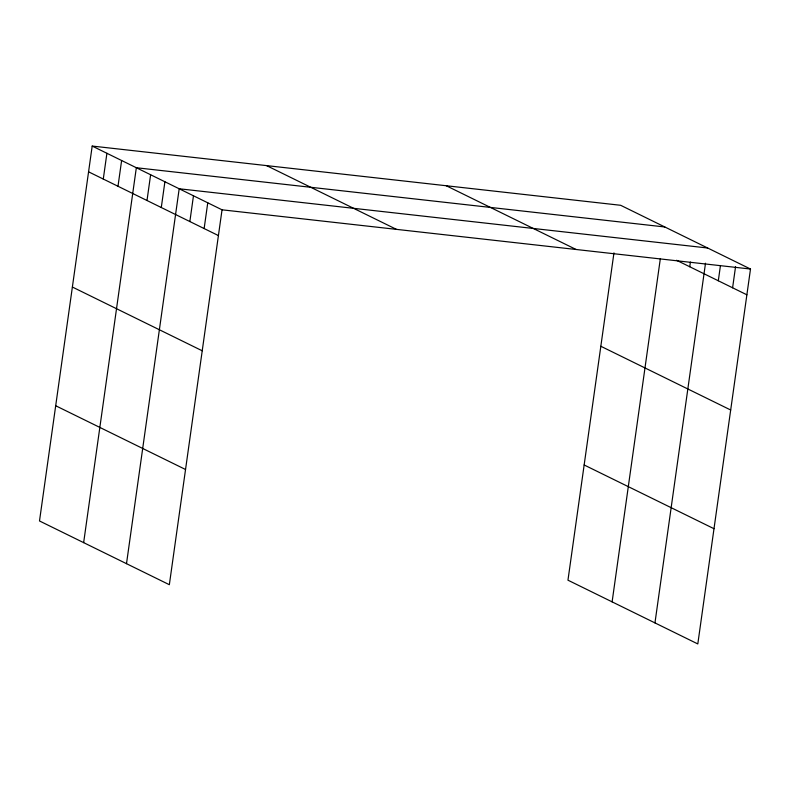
<?xml version="1.0" encoding="UTF-8"?>
<svg xmlns="http://www.w3.org/2000/svg" width="790" height="790" viewBox="0 0 790 790"><rect width="100%" height="100%" fill="white"/><g stroke="black" fill="none" stroke-linecap="round" stroke-linejoin="round"><path stroke-width="1.19" d="M92.193 146.061L39.5 520.966L169.346 584.709L222.039 209.814L92.193 146.061L620.654 205.291L750.5 269.035L697.807 643.939L567.961 580.186L613.958 252.879M103.283 179.054L106.907 153.29M117.996 186.272L121.621 160.508M83.651 542.641L136.334 167.737L664.795 226.967M146.999 200.512L150.623 174.748M161.288 207.523L164.903 181.759M126.499 563.675L179.192 188.77L707.652 248.001M189.857 221.546L193.471 195.782M204.136 228.557L207.76 202.793M612.112 601.862L660.322 258.784M689.749 266.753L690.401 262.063M654.959 622.905L705.51 263.218M718.308 280.776L720.45 265.549M732.597 287.787L735.559 266.704M222.039 209.814L750.5 269.035M676.556 260.275L746.876 294.798M446.261 185.749L576.107 249.492M266.585 165.604L396.432 229.357M600.835 346.267L730.691 410.01M88.569 171.825L218.415 235.568M584.156 464.974L714.002 528.717M72.374 287.037L202.23 350.79M55.695 405.744L185.541 469.497"/></g></svg>
